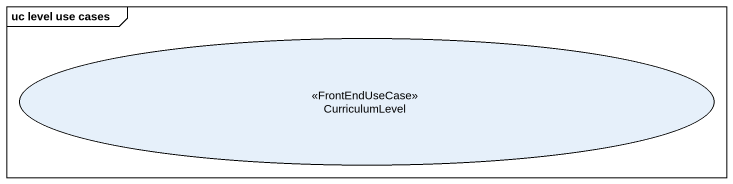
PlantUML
@startuml
mainframe uc level use cases
usecase CurriculumLevel <<FrontEndUseCase>>
@enduml
